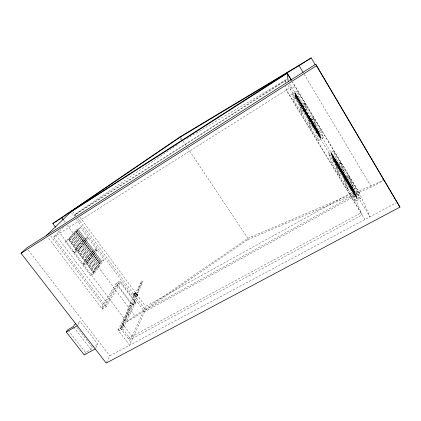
<?xml version="1.0" encoding="UTF-8"?>
<svg xmlns="http://www.w3.org/2000/svg" width="421" height="421" viewBox="0 0 421 421"><rect width="100%" height="100%" fill="white"/><g stroke="black" fill="none" stroke-linecap="round" stroke-linejoin="round"><path stroke-width="0.32" stroke-dasharray="2.1 1.58" d="M122.753 325.965C125.858 324.912 122.127 323.065 123.095 326.049M123.49 324.47L123.806 324.628M128.884 313.629C130.015 313.208 126.642 317.355 129.189 313.787M333.727 160.396L334.148 160.148L333.737 160.406L357.182 199.128L357.587 198.88L357.182 199.128M333.406 159.533L333.827 159.285L333.406 159.533L356.734 198.054L357.024 197.981L332.469 157.001L332.879 156.759L332.479 157.012M333.127 158.691L333.511 158.433L333.1 158.685L356.287 196.996L356.582 196.923L332.164 156.175L332.574 155.938L332.164 156.175M332.774 157.833L333.195 157.591L332.774 157.833L357.603 198.917M331.559 154.554L331.969 154.318L331.559 154.554L355.829 194.691L355.413 194.918L355.829 194.713M331.264 153.76L331.669 153.523L331.269 153.739L355.398 193.665L354.987 193.892L355.398 193.665M331.374 152.739L330.974 152.97L331.374 152.739L353.719 189.692L353.319 189.913L353.719 189.713M75.043 232.413L99.145 265.198L74.696 232.655L75.043 232.413L74.754 232.639M98.961 265.288L99.298 265.046M354.971 192.66L354.561 192.876L354.971 192.66L330.974 152.97M58.335 230.908L126.516 321.765L135.499 316.824L247.68 239.723L247.869 238.318L187.834 148.229M295.921 97.456L295.71 97.625L320.702 138.435L295.616 95.946M320.476 138.509L320.897 138.277M295.516 95.451L320.513 137.656L320.239 137.778L295.816 96.946M320.239 137.778L320.649 137.52M295.421 94.967L320.213 136.957L295.51 96.609L295.931 96.346L295.521 96.614M319.986 137.035L320.407 136.783M320.165 136.062L319.76 136.32L320.165 136.062L295.121 94.646L295.537 94.393L295.321 94.557M319.923 135.362L319.507 135.594L319.923 135.346L295.226 94.009L319.223 133.246L318.818 133.473L319.202 133.283M319.686 134.652L319.276 134.883L319.686 134.636L294.937 93.699L295.332 93.441M318.997 132.562L318.592 132.804L318.997 132.562L295.142 93.604M318.771 131.889L318.365 132.126L318.771 131.889L295.037 93.078M134.22 303.62C131.941 307.272 134.941 302.615 133.904 303.536M133.583 304.92L133.278 304.799M331.89 155.37L332.269 155.128L331.869 155.37L356.266 195.723L355.866 195.965L356.266 195.723M134.204 293.695C134.336 292.416 134.367 295.01 135.283 293.842M135.173 294.079L135.373 293.605L134.404 293.211M136.341 293.99C135.478 294.363 138.962 294.821 136.141 294.468L135.536 295.763L136.615 293.337L136.188 294.474M137.109 294.842L137.288 294.395M128.516 315.14L128.231 314.955M319.455 133.941L319.044 134.178L319.455 133.941L294.842 93.236L295.247 92.983M288.017 85.337L352.593 191.95L362.049 214.963L130.689 339.342L122.011 327.843L121.016 327.449L129.21 305.409L141.64 281.054L142.566 281.423L134.841 302.025L122.011 327.843L118.091 329.99L129.621 345.22L145.387 310.024L359.081 192.318L292.537 81.948M133.152 295.51L134.12 292.995L134.446 293.127L133.473 295.637L133.152 295.51L133.599 295.395L133.473 295.637M122.011 327.843L130.226 305.809L142.566 281.423M121.016 327.449L133.925 301.662L141.64 281.054M136.372 296.789L137.346 294.274L137.672 294.405L136.699 296.916L136.372 296.789L136.82 296.673L136.699 296.916M130.689 339.342L145.598 306.414L352.593 191.95M135.899 302.42L122.837 328.938L118.917 331.085L132.273 304.446L135.899 302.42L119.985 280.896L116.364 282.986L101.393 307.946L105.313 305.72L119.985 280.896M106.466 362.518L109.755 355.834L396.419 202.675M354.535 191.708L354.14 191.881L354.55 191.676L331.969 154.318M354.119 190.718L353.729 190.892L354.129 190.692L331.669 153.539M137.209 294.611L137.346 294.274M118.091 329.99L131.21 304.057L134.841 302.025L120.411 282.517L116.78 284.607L102.235 309.056L48.047 237.507M134.12 292.995L133.999 293.237L134.446 293.127M101.956 261.299L101.64 261.541L77.874 229.24L78.106 229.103L101.956 261.299L101.629 261.541M99.998 263.878L100.051 263.93M100.94 262.678L77.096 230.192L76.764 230.44L77.096 230.203M97.477 267.603L97.151 267.856L72.712 234.818L72.944 234.676L97.283 267.698M98.393 266.325L98.056 266.567L98.393 266.325L74.001 233.539L73.664 233.787L74.001 233.539M95.804 347.899L97.793 344.246L80.137 321.381L76.859 323.239M95.625 270.224L95.283 270.466L70.57 237.128L70.807 236.986L95.62 270.214L95.283 270.466M96.546 268.935L96.23 269.156L71.644 235.965L71.88 235.828L96.556 268.903L96.214 269.156M94.683 271.556L94.336 271.798L94.678 271.54L69.723 238.16L69.386 238.386L69.718 238.17M93.383 273.14L93.73 272.882L93.399 273.14L68.386 239.491L68.623 239.354L93.73 272.882M84.479 354.456L85.563 352.545L91.025 349.572L92.331 347.225L97.793 344.246M102.235 309.056L106.155 306.835L120.411 282.517M78.006 324.696L80.137 321.381M94.499 273.24L104.187 259.515L80.416 227.361L76.796 229.634L65.439 241.854L90.694 275.487L94.499 273.24L69.239 239.486L80.416 227.361M90.694 275.487L100.561 261.683L104.187 259.515M76.069 231.308L75.743 231.545L76.075 231.297L100.177 263.778M76.754 230.429L100.745 262.778M75.733 231.534L99.861 264.025M70.791 237.012L70.465 237.239M295.416 93.946L295.058 94.167M106.155 306.835L53.53 237.112L63.487 227.177M74.459 216.226L77.201 213.489M68.586 239.396L68.302 239.591M295.584 95.483L295.321 95.62M126.516 321.765L247.869 238.318L383.389 180.488L382.389 178.793M177.252 144.745L74.933 214.473L287.606 78.853M295.431 95.03L295.247 95.125M295.626 96.009L295.442 96.109M295.831 97.014L296.037 96.846L295.642 97.114M295.931 97.525L296.142 97.356L295.779 97.609M285.975 81.969L285.296 80.848L73.643 215.757L71.559 212.931M100.04 263.846L75.969 231.345M99.966 263.988L75.833 231.492M53.53 237.112L291.406 86.821M289.89 89.747L294.595 86.779M290.606 94.757L295.621 91.61M292.637 94.272L297.337 91.325L320.765 130.157L323.433 137.656L318.444 140.614L293.526 99.566L292.637 94.272L316.076 132.957L318.444 140.614M65.439 241.854L69.239 239.486M293.526 99.566L298.536 96.441L297.337 91.325M84.795 240.423L88.421 238.186L77.743 250.853L73.943 253.184L87.621 237.107L84 239.349L73.101 252.058L76.896 249.721M316.076 132.957L320.765 130.157M186.635 138.746L287.564 78.78M328.643 153.691L333.321 150.971L355.577 187.866L360.329 198.733L355.371 201.448L331.774 162.574L328.643 153.691L350.919 190.445L355.371 201.448M331.774 162.574L336.758 159.706L333.321 150.971M350.919 190.445L355.577 187.866M247.68 239.723L371.433 187.061L383.389 180.488M127.995 338.505L361.165 212.821L286.096 89.257M71.87 235.823L71.533 236.076M69.381 238.412L94.336 271.798M357.15 197.823L356.734 198.054M137.225 294.516L137.551 294.642M133.925 301.662L134.841 302.025M129.21 305.409L130.226 305.809M356.708 196.77L356.287 196.996M68.176 330.29L85.563 352.545M73.628 327.196L91.025 349.572M77.08 327.58L92.331 347.225M28.254 250.106L109.755 355.834M50.683 235.865L103.05 305.172M120.395 328.127L130.994 342.152M55.714 234.934L106.939 302.962M124.284 325.996L132.057 336.316M63.745 220.441L65.313 222.546M67.276 225.182L135.499 316.824M76.796 229.634L100.561 261.683M116.364 282.986L132.273 304.446M116.78 284.607L131.21 304.057M72.517 211.2L75.712 215.531M77.659 218.173L145.387 310.024M76.369 219.452L144.582 311.829L359.629 193.555L292.569 82.337M79.922 217.183L145.598 306.414M180.925 137.856L182.74 140.588M183.109 141.13L186.019 145.498M180.199 138.535L181.804 140.94M364.833 219.552L286.18 90.126L285.791 86.021M289.537 83.721L369.996 216.794L359.081 192.318M295.226 94.009L319.034 133.415M331.743 154.386L354.371 191.834M298.536 96.441L323.433 137.656M336.758 159.706L360.329 198.733M304.146 74.159L371.433 187.061M285.296 80.848L285.48 82.784M134.994 294.237L134.567 295.379L135.646 292.953L134.994 294.237M97.13 249.969L87 263.225L83.2 265.509L93.504 252.168L97.13 249.969M96.341 248.906L86.163 262.104L82.363 264.393L92.72 251.105L96.341 248.906M304.446 103.113L299.752 106.013L301.099 112.033L306.104 108.96L304.446 103.113M305.236 104.413L300.536 107.313L301.931 113.412L306.935 110.344L305.236 104.413M313.045 117.359L308.351 120.206L310.235 127.095L315.234 124.079L313.045 117.359M313.819 118.643L309.13 121.49L311.061 128.452L316.06 125.447L313.819 118.643M340.073 162.169L335.405 164.843L338.942 174.378L343.915 171.558L340.073 162.169M340.821 163.406L336.153 166.079L339.731 175.683L344.704 172.868L340.821 163.406M348.241 175.699L343.573 178.325L347.599 188.64L352.561 185.877L348.241 175.699M348.977 176.92L344.315 179.546L348.377 189.924L353.345 187.166L348.977 176.92"/><path stroke-width="0.63" d="M95.235 348.941L84.211 354.935L66.276 332.027L67.776 329.775L73.228 326.685L74.675 324.475L75.764 323.86M55.577 227.235L52.82 223.556L61.787 217.804L179.556 137.572L180.193 136.762L311.214 57.924L315.203 64.702M46.463 235.423L72.17 210.732L287.09 72.912L291.516 80.258M21.05 253.258L26.649 248.022L315.692 64.229L399.95 207.116L106.192 363.076L21.05 253.258L316.671 65.613M52.82 223.556L180.193 136.762M70.865 211.989L287.148 73.349L291.211 80.09M179.556 137.572L299.099 65.692L311.214 57.924M66.276 332.027L77.296 325.801M61.787 217.804L63.355 219.915M399.95 207.116L315.692 64.229M299.099 65.692L303.136 72.465M287.09 72.912L288.285 81.658"/></g></svg>
